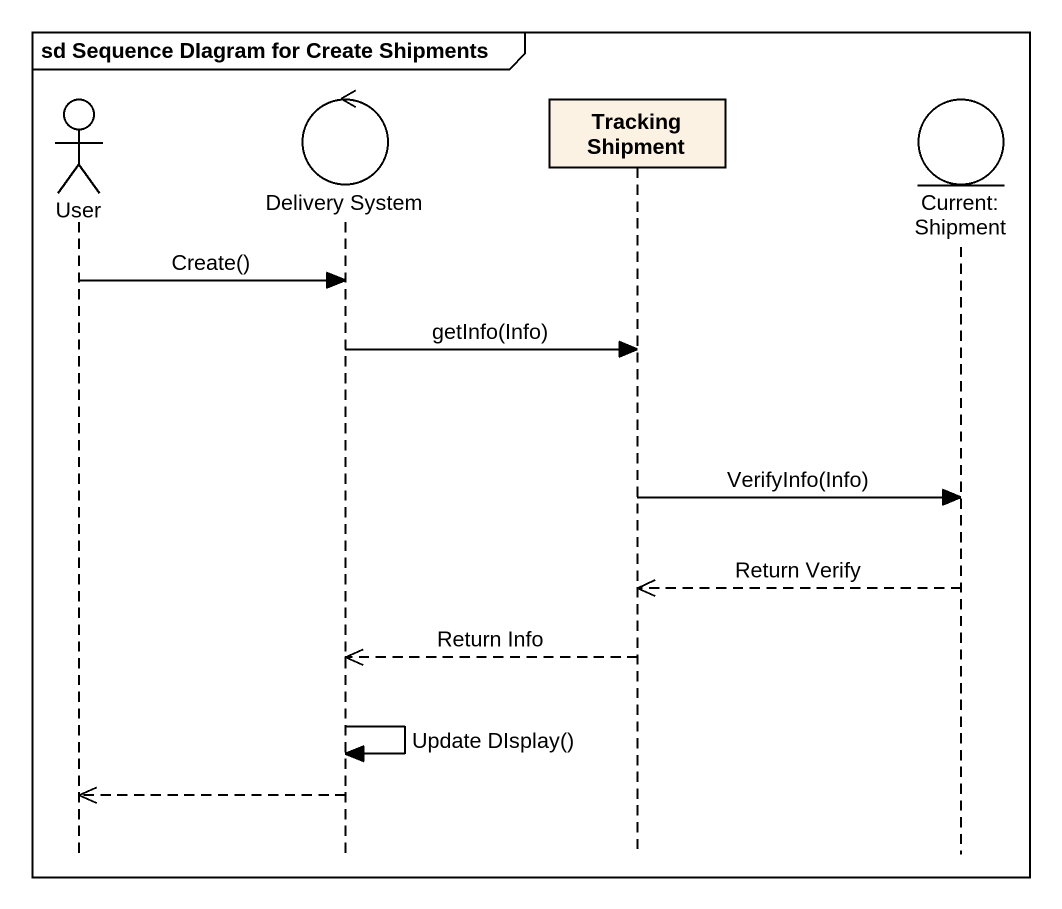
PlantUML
@startuml
mainframe sd Sequence DIagram for Create Shipments
hide footbox
actor User
control "Delivery System" as Delivery_System
participant "Tracking Shipment" as Tracking_Shipment
entity "Current: Shipment" as Current_Shipment

User -> Delivery_System : Create()
Delivery_System -> Tracking_Shipment : getInfo(Info)
Tracking_Shipment -> Current_Shipment : VerifyInfo(Info)
Current_Shipment -->> Tracking_Shipment : Return Verify
Tracking_Shipment -->> Delivery_System : Return Info
Delivery_System -> Delivery_System : Update DIsplay()
Delivery_System -->> User
@enduml
